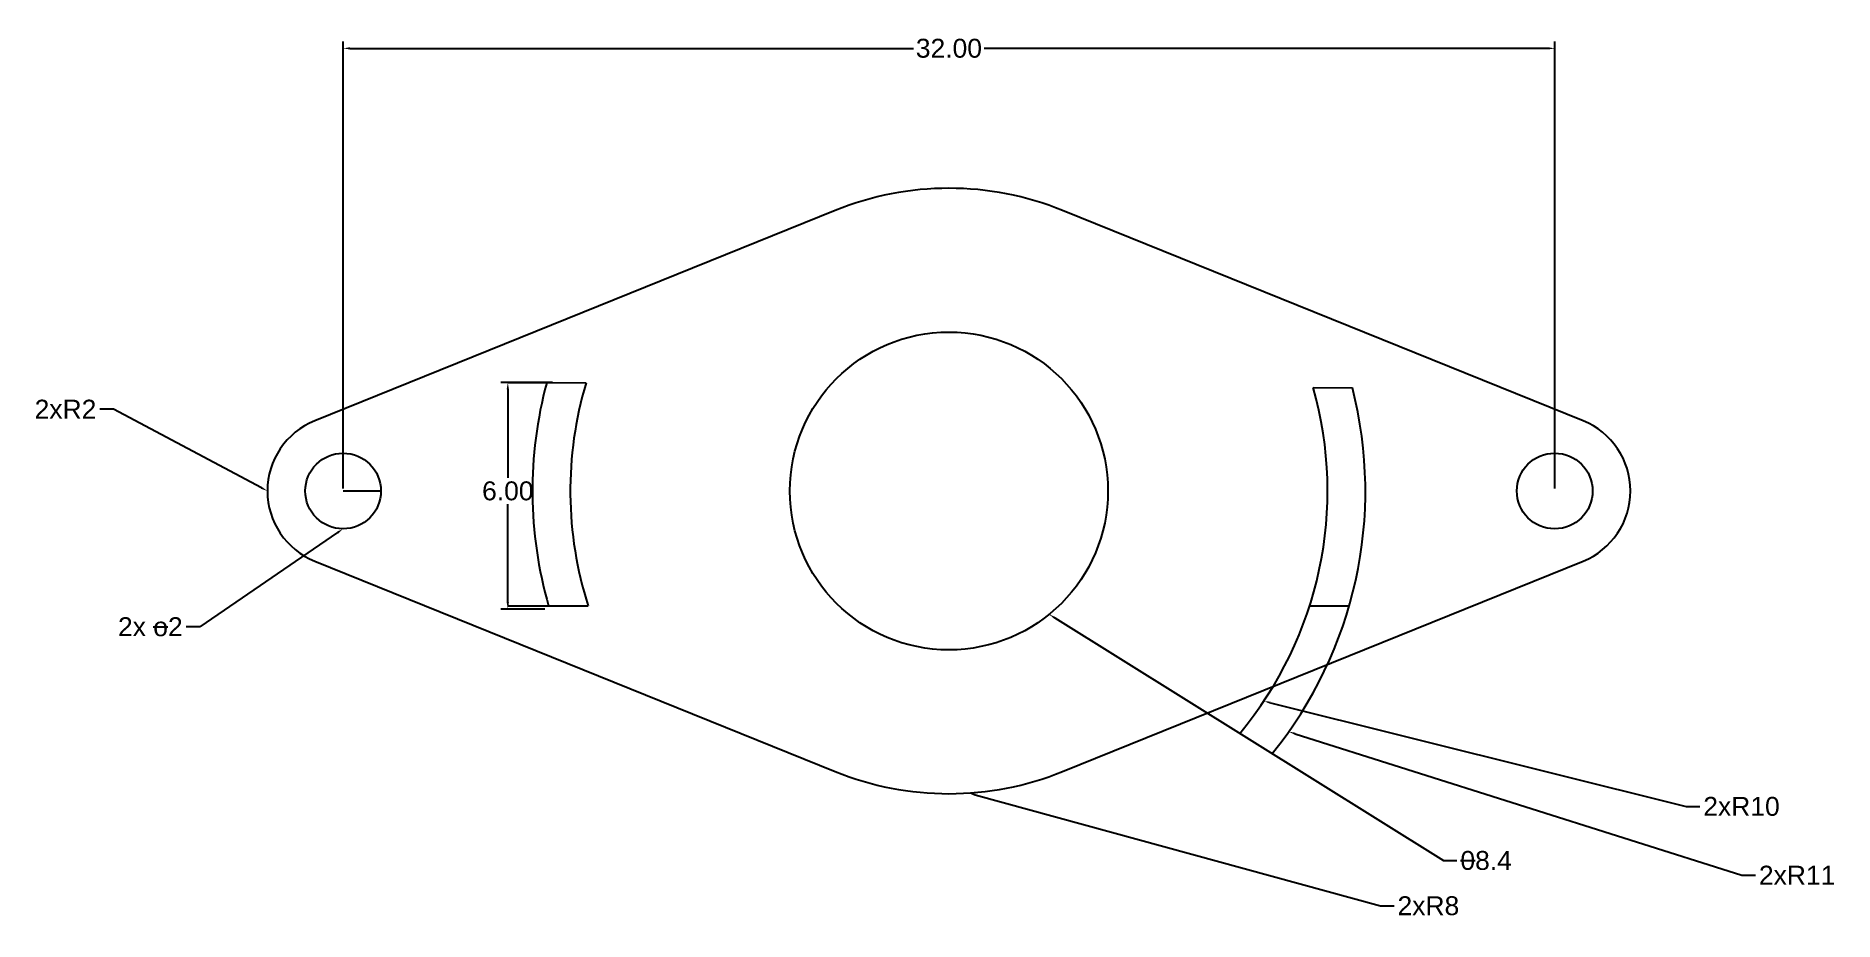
# Model space of a CAD drawing. Header units: inches. Extents: x 8.1 to 55.6, y 1.3 to 24.7.
import ezdxf
from ezdxf import colors
from ezdxf.entities.mleader import LeaderData, LeaderLine
from ezdxf.math import Vec2, Vec3

# ---------------------------------------------------------------- set-up
doc = ezdxf.new("R2010")
doc.units = ezdxf.units.IN
doc.header["$MEASUREMENT"] = 0
doc.layers.get('Defpoints').update_dxf_attribs({"color": 74})
doc.styles.get("Standard").update_dxf_attribs({"font": 'arial.ttf'})
doc.dimstyles.get("Standard").update_dxf_attribs({"dimtxt": 0.5, "dimasz": 0.18, "dimexe": 0.18, "dimexo": 0.0625, "dimgap": 0.09, "dimtad": 0, "dimtih": 1, "dimtoh": 1, "dimzin": 0, "dimdsep": 46, "dimtxsty": 'Standard', "dimcen": 0.09, "dimclrd": 3, "dimclrt": 3, "dimadec": 0, "dimazin": 0, "dimtfac": 1, "dimtofl": 0, "dimtmove": 0, "dimatfit": 3, "dimfxl": 1, "dimtolj": 1, "dimtzin": 0, "dimarcsym": 0})

# ---------------------------------------------------------------- blocks, each defined once
blk = doc.blocks.new('*D3')
at = {"color": 0, "lineweight": -2, "transparency": 16777216}
for p, q in [((16.226, 12.695), (16.226, 24.511)), ((48.226, 12.695), (48.226, 24.511))]:
    blk.add_line(p, q, dxfattribs=at)
at = {"color": 3, "lineweight": -2, "transparency": 16777216}
for p, q in [((16.406, 24.331), (31.294, 24.331)), ((48.046, 24.331), (33.159, 24.331))]:
    blk.add_line(p, q, dxfattribs=at)
at = {"color": 3, "transparency": 16777216}
for points in [[(16.406, 24.361), (16.406, 24.301), (16.226, 24.331)], [(48.046, 24.361), (48.046, 24.301), (48.226, 24.331)]]:
    blk.add_solid(points, dxfattribs=at)
at = {"layer": 'Defpoints', "color": 0, "transparency": 16777216}
for p in [(48.226, 24.331), (16.226, 12.633), (48.226, 12.633)]:
    blk.add_point(p, dxfattribs=at)
at = {"color": 3, "transparency": 16777216, "insert": (32.226, 24.331), "char_height": 0.5, "attachment_point": 5}
blk.add_mtext('\\A1;32.00', dxfattribs=at)
blk = doc.blocks.new('*D4')
at = {"color": 0, "lineweight": -2, "transparency": 16777216}
for p, q in [((21.758, 15.502), (20.396, 15.502)), ((21.55, 9.506), (20.396, 9.506))]:
    blk.add_line(p, q, dxfattribs=at)
at = {"color": 3, "lineweight": -2, "transparency": 16777216}
for p, q in [((20.576, 15.322), (20.576, 12.978)), ((20.576, 9.686), (20.576, 12.288))]:
    blk.add_line(p, q, dxfattribs=at)
at = {"color": 3, "transparency": 16777216}
for points in [[(20.546, 15.322), (20.606, 15.322), (20.576, 15.502)], [(20.546, 9.686), (20.606, 9.686), (20.576, 9.506)]]:
    blk.add_solid(points, dxfattribs=at)
at = {"layer": 'Defpoints', "color": 0, "transparency": 16777216}
for p in [(20.576, 15.502), (21.821, 15.502), (21.613, 9.506)]:
    blk.add_point(p, dxfattribs=at)
at = {"color": 3, "transparency": 16777216, "insert": (20.576, 12.633), "char_height": 0.5, "attachment_point": 5}
blk.add_mtext('\\A1;6.00', dxfattribs=at)

msp = doc.modelspace()

# ---------------------------------------------------------------- linework, layer by layer
for p, q in [((29.226, 20.049), (15.476, 14.487)), ((48.976, 14.487), (35.226, 20.049)), ((20.576, 15.502), (22.643, 15.489)), ((21.607, 15.502), (21.607, 15.502)), ((41.846, 15.364), (42.883, 15.357)), ((16.226, 12.633), (17.226, 12.633)), ((15.476, 10.779), (29.226, 5.217)), ((35.226, 5.217), (48.976, 10.779)), ((20.591, 9.596), (22.699, 9.596)), ((41.754, 9.596), (42.798, 9.596))]:
    msp.add_line(p, q)
for centre, radius in [((32.226, 12.633), 4.2), ((16.226, 12.633), 1), ((48.226, 12.633), 1)]:
    msp.add_circle(centre, radius)
for centre, radius, start, end in [((32.226, 12.633), 8, 67.9757, 112.0243), ((32.226, 12.633), 11, 164.9168, 196.0284), ((32.226, 12.633), 10, 163.4071, 197.6815), ((32.226, 12.633), 10, 320.1677, 15.8484), ((32.226, 12.633), 11, 320.8832, 14.3387), ((16.226, 12.633), 2, 112.0243, 247.9757), ((48.226, 12.633), 2, 292.0243, 67.9757), ((32.226, 12.633), 8, 247.9757, 292.0243)]:
    msp.add_arc(centre, radius, start, end)

# ---------------------------------------------------------------- dimensions: what is measured, and where the dimension line sits
dim = msp.add_linear_dim(base=(48.226, 24.331), p1=(16.226, 12.633), p2=(48.226, 12.633), dimstyle='Standard')
dim.commit()
dim.dimension.update_dxf_attribs({"geometry": '*D3', "text_midpoint": (32.226, 24.331)})
dim = msp.add_linear_dim(base=(20.576, 15.502), p1=(21.613, 9.506), p2=(21.821, 15.502), angle=90, dimstyle='Standard')
dim.commit()
dim.dimension.update_dxf_attribs({"geometry": '*D4', "text_midpoint": (20.576, 12.633), "dimtype": 160})

# ---------------------------------------------------------------- leaders
ml = msp.add_multileader_mtext('Standard')
ml.set_content('2xR2', color=3)
ml.set_leader_properties(color=3)
ml.build(insert=Vec2(0, 0))
ml.multileader.update_dxf_attribs({"dogleg_length": 0.36, "arrow_head_size": 0.18})
ctx = ml.context
ctx.base_point, ctx.char_height, ctx.arrow_head_size, ctx.landing_gap_size, ctx.plane_origin = Vec3(8.046, 14.795), 0.5, 0.18, 0.09, Vec3(14.226, 12.633)
ctx.text_align_type = 2
notes = []
notes.append((ctx, [(0, (1, 1, 0), (10.159, 14.795), (-1, 0), 0.36, [(0, [(14.226, 12.633)], 0, [])])]))
ctx.mtext.insert, ctx.mtext.alignment, ctx.mtext.flow_direction = Vec3(9.709, 15.045), 3, 5
ml = msp.add_multileader_mtext('Standard')
ml.set_content('2x {\\Ko}2', color=3)
ml.set_leader_properties(color=3)
ml.build(insert=Vec2(0, 0))
ml.multileader.update_dxf_attribs({"dogleg_length": 0.36, "arrow_head_size": 0.18})
ctx = ml.context
ctx.base_point, ctx.char_height, ctx.arrow_head_size, ctx.landing_gap_size, ctx.plane_origin = Vec3(10.248, 9.042), 0.5, 0.18, 0.09, Vec3(16.226, 11.633)
ctx.text_align_type = 2
notes.append((ctx, [(0, (1, 1, 0), (12.439, 9.042), (-1, 0), 0.36, [(0, [(16.226, 11.633)], 0, [])])]))
ctx.mtext.insert, ctx.mtext.alignment, ctx.mtext.flow_direction = Vec3(11.989, 9.296), 3, 5
ml = msp.add_multileader_mtext('Standard')
ml.set_content('{\\K0}8.4', color=3)
ml.set_leader_properties(color=3)
ml.build(insert=Vec2(0, 0))
ml.multileader.update_dxf_attribs({"dogleg_length": 0.36, "arrow_head_size": 0.18})
ctx = ml.context
ctx.base_point, ctx.char_height, ctx.arrow_head_size, ctx.landing_gap_size, ctx.plane_origin = Vec3(45.645, 2.865), 0.5, 0.18, 0.09, Vec3(34.873, 9.372)
notes.append((ctx, [(0, (1, 1, 0), (45.285, 2.865), (1, 0), 0.36, [(0, [(34.873, 9.372)], 0, [])])]))
ctx.mtext.insert, ctx.mtext.flow_direction = Vec3(45.735, 3.119), 5
ml = msp.add_multileader_mtext('Standard')
ml.set_content('2xR10', color=3)
ml.set_leader_properties(color=3)
ml.build(insert=Vec2(0, 0))
ml.multileader.update_dxf_attribs({"dogleg_length": 0.36, "arrow_head_size": 0.18})
ctx = ml.context
ctx.base_point, ctx.char_height, ctx.arrow_head_size, ctx.landing_gap_size, ctx.plane_origin = Vec3(52.06, 4.294), 0.5, 0.18, 0.09, Vec3(40.542, 7.08)
notes.append((ctx, [(0, (1, 1, 0), (51.7, 4.294), (1, 0), 0.36, [(0, [(40.542, 7.08)], 0, [])])]))
ctx.mtext.insert, ctx.mtext.flow_direction = Vec3(52.15, 4.548), 5
ml = msp.add_multileader_mtext('Standard')
ml.set_content('2xR11', color=3)
ml.set_leader_properties(color=3)
ml.build(insert=Vec2(0, 0))
ml.multileader.update_dxf_attribs({"dogleg_length": 0.36, "arrow_head_size": 0.18})
ctx = ml.context
ctx.base_point, ctx.char_height, ctx.arrow_head_size, ctx.landing_gap_size, ctx.plane_origin = Vec3(53.529, 2.479), 0.5, 0.18, 0.09, Vec3(41.2, 6.271)
notes.append((ctx, [(0, (1, 1, 0), (53.169, 2.479), (1, 0), 0.36, [(0, [(41.2, 6.271)], 0, [])])]))
ctx.mtext.insert, ctx.mtext.flow_direction = Vec3(53.619, 2.729), 5
ml = msp.add_multileader_mtext('Standard')
ml.set_content('2xR8', color=3)
ml.set_leader_properties(color=3)
ml.build(insert=Vec2(0, 0))
ml.multileader.update_dxf_attribs({"dogleg_length": 0.36, "arrow_head_size": 0.18})
ctx = ml.context
ctx.base_point, ctx.char_height, ctx.arrow_head_size, ctx.landing_gap_size, ctx.plane_origin = Vec3(43.984, 1.668), 0.5, 0.18, 0.09, Vec3(32.748, 4.648)
notes.append((ctx, [(0, (1, 1, 0), (43.624, 1.668), (1, 0), 0.36, [(0, [(32.748, 4.648)], 0, [])])]))
ctx.mtext.insert, ctx.mtext.flow_direction = Vec3(44.074, 1.922), 5
for ctx, leaders in notes:
    for number, flags, end, landing, length, lines in leaders:
        leader = LeaderData()
        leader.index, (leader.has_last_leader_line, leader.has_dogleg_vector, leader.attachment_direction) = number, flags
        leader.last_leader_point, leader.dogleg_vector, leader.dogleg_length = Vec3(end), Vec3(landing), length
        for number, points, colour, breaks in lines:
            line = LeaderLine()
            line.index, line.vertices, line.color, line.breaks = number, Vec3.list(points), colors.encode_raw_color(colour), breaks
            leader.lines.append(line)
        ctx.leaders.append(leader)

doc.saveas('drawing.dxf')
